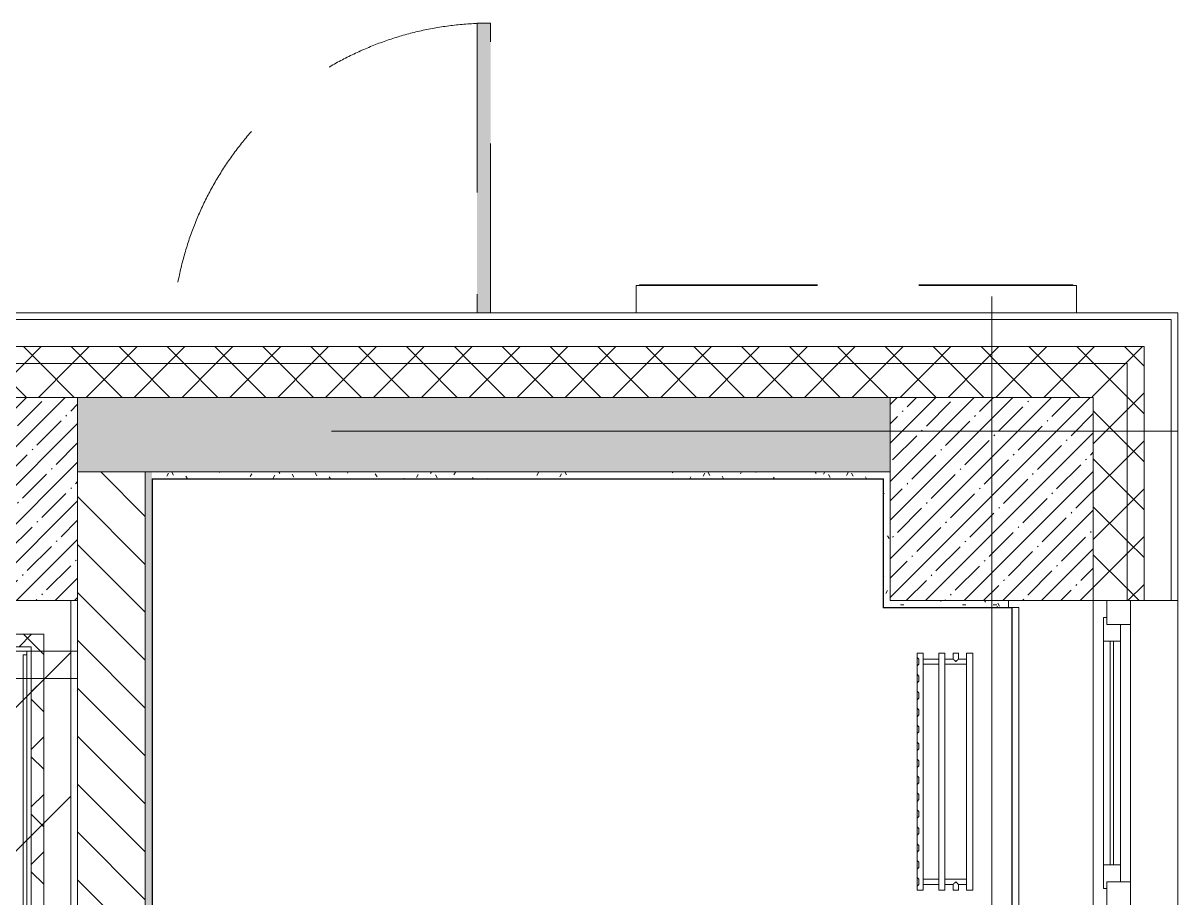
# Model space of a CAD drawing. Header units: millimetres. Extents: x -6228 to 198016, y -8553 to 29000.
# Drawn here: x 166027 to 169438, y 25622 to 28205 of the extents above; entities that cross this region are included whole.
import ezdxf

# ---------------------------------------------------------------- set-up
doc = ezdxf.new("R2010")
doc.units = ezdxf.units.MM
doc.linetypes.add('200_ШТРИХ__ш1_п0_6_', pattern=[800, 500, -300])
doc.linetypes.add('Осевая', pattern=[15875, 3175, -2381.25, 7937.5, -2381.25])
for name, color, linetype, lineweight in [('A-DETL-1', 7, 'Continuous', 9), ('A-DETL-MBND-1', 7, '200_ШТРИХ__ш1_п0_6_', 9), ('A-GLAZ-2', 7, 'Continuous', 9), ('A-WALL-1', 7, 'Continuous', 9), ('A-WALL-4', 7, 'Continuous', 13), ('I-WALL-7', 7, 'Continuous', 9), ('M-EQPM-1', 7, 'Continuous', 9), ('S-COLS-2', 7, 'Continuous', 9), ('Оси', 7, 'Continuous', 9), ('Оси-2', 7, 'Осевая', 9)]:
    doc.layers.add(name, color=color, linetype=linetype, lineweight=lineweight)
for name, color, linetype, lineweight, true_color in [('A-DETL-GENF-7', 7, 'Continuous', 9, 0xc0c0c0), ('I-WALL-11', 7, 'Continuous', 9, 0x3c3c3c), ('I-WALL-9', 9, 'Continuous', 9, 0x808080)]:
    doc.layers.add(name, color=color, linetype=linetype, lineweight=lineweight, true_color=true_color)
pattern_1 = [(45, (135578.19, 0), (-70.71068, 70.71068), []), (135, (135578.19, 0), (-70.71068, -70.71068), [])]
pattern_2 = [(45, (135578.19, 0), (-57.02463, 57.02463), []), (45, (135635.21, 0), (-57.02463, 57.02463), [100.806, -20.161, 3.353, -16.808])]
pattern_3 = [(0, (135578.19, 0), (406.4, 101.6), [33.528, -271.272, 33.528, -271.272, -1625.6]), (0, (135578.19, 0), (406.4, 101.6), [-609.6, 33.528, -576.072, 33.528, -271.272, -711.2]), (0, (135578.19, 0), (406.4, 101.6), [-1524, 33.528, -169.672, 33.528, -474.472]), (120, (135730.59, 50.8), (-291.18818, 301.15272), [33.528, -271.272, 33.528, -271.272, -1625.6]), (120, (135730.59, 50.8), (-291.18818, 301.15272), [-609.6, 33.528, -576.072, 33.528, -271.272, -711.2]), (120, (135730.59, 50.8), (-291.18818, 301.15272), [-1524, 33.528, -169.672, 33.528, -474.472]), (240, (135781.39, 254), (-115.21182, -402.75272), [33.528, -271.272, 33.528, -271.272, -1625.6]), (240, (135781.39, 254), (-115.21182, -402.75272), [-609.6, 33.528, -576.072, 33.528, -271.272, -711.2]), (240, (135781.39, 254), (-115.21182, -402.75272), [-1524, 33.528, -169.672, 33.528, -474.472])]
pattern_4 = [(135, (135578.19, 0), (-84.8528, -84.8528), []), (225, (135578.19, 0), (84.8528, -84.8528), [])]
pattern_5 = [(0, (135578.187, 0), (121.92, 30.48), [10.058, -81.382, 10.058, -81.382, -487.68]), (0, (135578.187, 0), (121.92, 30.48), [-182.88, 10.058, -172.822, 10.058, -81.382, -213.36]), (0, (135578.187, 0), (121.92, 30.48), [-457.2, 10.058, -50.902, 10.058, -142.342]), (120, (135623.907, 15.24), (-87.356454, 90.345817), [10.058, -81.382, 10.058, -81.382, -487.68]), (120, (135623.907, 15.24), (-87.356454, 90.345817), [-182.88, 10.058, -172.822, 10.058, -81.382, -213.36]), (120, (135623.907, 15.24), (-87.356454, 90.345817), [-457.2, 10.058, -50.902, 10.058, -142.342]), (240, (135639.147, 76.2), (-34.563546, -120.825817), [10.058, -81.382, 10.058, -81.382, -487.68]), (240, (135639.147, 76.2), (-34.563546, -120.825817), [-182.88, 10.058, -172.822, 10.058, -81.382, -213.36]), (240, (135639.147, 76.2), (-34.563546, -120.825817), [-457.2, 10.058, -50.902, 10.058, -142.342])]

# ---------------------------------------------------------------- blocks, each defined once
blk = doc.blocks.new('BSC_Колонна _Прямоугольная - 600х600-V195-План зашивки приборов отопления в осях 2 этажа 1-12')
at = {"layer": 'S-COLS-2'}
h = blk.add_hatch(dxfattribs=at)
h.set_pattern_fill('FP_172', color=256, style=0, pattern_type=2)
h.set_pattern_definition([(45, (-30310, -26800), (-57.02463, 57.02463), []), (45, (-30252.975, -26800), (-57.02463, 57.02463), [100.806, -20.161, 3.353, -16.808])])
h.paths.add_polyline_path([(-300, -300), (300, -300), (300, 300), (-300, 300), (-300, 71.7)])
for p, q in [((300, 300), (-300, 300)), ((-300, 300), (-300, -300)), ((300, -300), (300, 300)), ((-300, -300), (280, -300)), ((280, -300), (300, -300))]:
    blk.add_line(p, q, dxfattribs=at)
blk = doc.blocks.new('120_Окно_СКБ_1Ст - 120_Окно_СКБ_1Ст 900х2500_h_-19906774-План зашивки приборов отопления в осях 2 этажа 1-12')
at = {"layer": 'A-GLAZ-2'}
for p, q in [((-450, -75), (-450, -5)), ((-450, -5), (-380, -5)), ((450, -5), (-450, -5)), ((-380, -5), (-380, -75)), ((380, -75), (380, -5)), ((380, -5), (450, -5)), ((450, -5), (450, -75)), ((380, -35), (-380, -35)), ((-380, -35), (-380, -75)), ((-330, -85), (-330, -35)), ((-330, -55), (330, -55)), ((330, -65), (-330, -65)), ((330, -85), (330, -35)), ((380, -75), (380, -35)), ((-380, -75), (-450, -75)), ((-450, -75), (-400, -75)), ((-380, -75), (-400, -75)), ((-400, -75), (-400, -85)), ((-400, -85), (400, -85)), ((400, -85), (-400, -85)), ((450, -75), (380, -75)), ((400, -75), (380, -75)), ((400, -75), (450, -75)), ((400, -85), (400, -75))]:
    blk.add_line(p, q, dxfattribs=at)
blk = doc.blocks.new('110_Дверь_СКБ_1Ст_Наружная - ДН-2д_л__ Дверь из подвала ЛК _900 мм в свету_ 3300 фрамуга метал-22954314-План зашивки приборов отопления в осях 2 этажа 1-12')
at = {"layer": 'A-DETL-MBND-1'}
blk.add_hatch(color=256, dxfattribs=at).paths.add_polyline_path([(489.5, 115), (489.5, 970), (449.5, 970), (449.5, 115)])
for p, q in [((489.5, 970), (449.5, 970)), ((449.5, 970), (449.5, 115)), ((489.5, 115), (489.5, 970))]:
    blk.add_line(p, q, dxfattribs=at)
blk.add_arc((489.5, 30), 940, 90, 174.8042, dxfattribs=at)
blk = doc.blocks.new('Указатель_Домовой_Квартальный_По грани - Указатель одинарный-23221565-План зашивки приборов отопления в осях 2 этажа 1-12')
at = {"layer": 'A-DETL-MBND-1'}
for p, q in [((32260, 27430), (32260, 27350)), ((32260, 27430), (32295, 27430)), ((32270, 27432), (32270, 27430)), ((32273.3, 27432), (32270, 27432)), ((32270, 27432), (32295, 27432)), ((32295, 27432), (33525, 27432)), ((32295, 27430), (33525, 27430)), ((33525, 27432), (33550, 27432)), ((33525, 27430), (33560, 27430)), ((33550, 27432), (33546.7, 27432)), ((33550, 27430), (33550, 27432)), ((33560, 27350), (33560, 27430))]:
    blk.add_line(p, q, dxfattribs=at)
blk = doc.blocks.new('radiator_prado_classic_z_tip_30_po exemplyaru - Classic Z Тип 30-500-30677900-План зашивки приборов отопления в осях 2 этажа 1-12')
at = {"layer": 'M-EQPM-1'}
for p, q in [((0, 228), (0, 210)), ((700, 228), (0, 228)), ((0, 210), (0, 228)), ((0, 228), (12.5, 228)), ((0, 210), (700, 210)), ((17.5, 210), (0, 210)), ((12.5, 228), (37.5, 228)), ((37.5, 228), (12.5, 228)), ((12.5, 228), (37.5, 228)), ((12.5, 228), (17.5, 223)), ((12.5, 228), (17.5, 223)), ((32.5, 223), (17.5, 223)), ((17.5, 223), (32.5, 223)), ((17.5, 210), (17.5, 164)), ((17.5, 210), (17.5, 164)), ((17.8, 210), (17.5, 210)), ((17.5, 210), (32.5, 210)), ((17.8, 210), (17.5, 210)), ((17.5, 210), (26.9, 210)), ((18.5, 210), (17.8, 210)), ((18.5, 210), (17.8, 210)), ((19.7, 210), (18.5, 210)), ((19.7, 210), (18.5, 210)), ((31.5, 210), (18.5, 210)), ((21.2, 210), (19.7, 210)), ((21.2, 210), (19.7, 210)), ((23.1, 210), (21.2, 210)), ((23.1, 210), (21.2, 210)), ((25, 210), (23.1, 210)), ((25, 210), (23.1, 210)), ((26.9, 210), (25, 210)), ((26.9, 210), (25, 210)), ((28.7, 210), (26.9, 210)), ((28.7, 210), (26.9, 210)), ((26.9, 210), (32.5, 210)), ((30.3, 210), (28.7, 210)), ((30.3, 210), (28.7, 210)), ((31.5, 210), (30.3, 210)), ((31.5, 210), (30.3, 210)), ((32.2, 210), (31.5, 210)), ((32.2, 210), (31.5, 210)), ((32.5, 210), (32.2, 210)), ((32.5, 210), (32.2, 210)), ((32.5, 223), (37.5, 228)), ((37.5, 228), (32.5, 223)), ((32.5, 164), (32.5, 210)), ((32.5, 164), (32.5, 210)), ((667.5, 210), (32.5, 210)), ((37.5, 228), (62.5, 228)), ((62.5, 228), (87.5, 228)), ((87.5, 228), (62.5, 228)), ((62.5, 228), (87.5, 228)), ((62.5, 228), (67.5, 223)), ((62.5, 228), (67.5, 223)), ((82.5, 223), (67.5, 223)), ((67.5, 223), (82.5, 223)), ((82.5, 223), (87.5, 228)), ((87.5, 228), (82.5, 223)), ((87.5, 228), (112.5, 228)), ((112.5, 228), (137.5, 228)), ((137.5, 228), (112.5, 228)), ((112.5, 228), (137.5, 228)), ((112.5, 228), (117.5, 223)), ((112.5, 228), (117.5, 223)), ((132.5, 223), (117.5, 223)), ((117.5, 223), (132.5, 223)), ((132.5, 223), (137.5, 228)), ((137.5, 228), (132.5, 223)), ((137.5, 228), (162.5, 228)), ((162.5, 228), (187.5, 228)), ((187.5, 228), (162.5, 228)), ((162.5, 228), (187.5, 228)), ((162.5, 228), (167.5, 223)), ((162.5, 228), (167.5, 223)), ((182.5, 223), (167.5, 223)), ((167.5, 223), (182.5, 223)), ((182.5, 223), (187.5, 228)), ((187.5, 228), (182.5, 223)), ((187.5, 228), (212.5, 228)), ((212.5, 228), (237.5, 228)), ((237.5, 228), (212.5, 228)), ((212.5, 228), (237.5, 228)), ((212.5, 228), (217.5, 223)), ((212.5, 228), (217.5, 223)), ((232.5, 223), (217.5, 223)), ((217.5, 223), (232.5, 223)), ((232.5, 223), (237.5, 228)), ((237.5, 228), (232.5, 223)), ((237.5, 228), (262.5, 228)), ((262.5, 228), (287.5, 228)), ((287.5, 228), (262.5, 228)), ((262.5, 228), (287.5, 228)), ((262.5, 228), (267.5, 223)), ((262.5, 228), (267.5, 223)), ((282.5, 223), (267.5, 223)), ((267.5, 223), (282.5, 223)), ((282.5, 223), (287.5, 228)), ((287.5, 228), (282.5, 223)), ((287.5, 228), (312.5, 228)), ((312.5, 228), (337.5, 228)), ((337.5, 228), (312.5, 228)), ((312.5, 228), (337.5, 228)), ((312.5, 228), (317.5, 223)), ((312.5, 228), (317.5, 223)), ((332.5, 223), (317.5, 223)), ((317.5, 223), (332.5, 223)), ((332.5, 223), (337.5, 228)), ((337.5, 228), (332.5, 223)), ((337.5, 228), (362.5, 228)), ((362.5, 228), (387.5, 228)), ((387.5, 228), (362.5, 228)), ((362.5, 228), (387.5, 228)), ((362.5, 228), (367.5, 223)), ((362.5, 228), (367.5, 223)), ((382.5, 223), (367.5, 223)), ((367.5, 223), (382.5, 223)), ((382.5, 223), (387.5, 228)), ((387.5, 228), (382.5, 223)), ((387.5, 228), (412.5, 228)), ((412.5, 228), (437.5, 228)), ((437.5, 228), (412.5, 228)), ((412.5, 228), (437.5, 228)), ((412.5, 228), (417.5, 223)), ((412.5, 228), (417.5, 223)), ((432.5, 223), (417.5, 223)), ((417.5, 223), (432.5, 223)), ((432.5, 223), (437.5, 228)), ((437.5, 228), (432.5, 223)), ((437.5, 228), (462.5, 228)), ((462.5, 228), (487.5, 228)), ((487.5, 228), (462.5, 228)), ((462.5, 228), (487.5, 228)), ((462.5, 228), (467.5, 223)), ((462.5, 228), (467.5, 223)), ((482.5, 223), (467.5, 223)), ((467.5, 223), (482.5, 223)), ((482.5, 223), (487.5, 228)), ((487.5, 228), (482.5, 223)), ((487.5, 228), (512.5, 228)), ((512.5, 228), (537.5, 228)), ((537.5, 228), (512.5, 228)), ((512.5, 228), (537.5, 228)), ((512.5, 228), (517.5, 223)), ((512.5, 228), (517.5, 223)), ((532.5, 223), (517.5, 223)), ((517.5, 223), (532.5, 223)), ((532.5, 223), (537.5, 228)), ((537.5, 228), (532.5, 223)), ((537.5, 228), (562.5, 228)), ((562.5, 228), (587.5, 228)), ((587.5, 228), (562.5, 228)), ((562.5, 228), (587.5, 228)), ((562.5, 228), (567.5, 223)), ((562.5, 228), (567.5, 223)), ((582.5, 223), (567.5, 223)), ((567.5, 223), (582.5, 223)), ((582.5, 223), (587.5, 228)), ((587.5, 228), (582.5, 223)), ((587.5, 228), (612.5, 228)), ((612.5, 228), (637.5, 228)), ((637.5, 228), (612.5, 228)), ((612.5, 228), (637.5, 228)), ((612.5, 228), (617.5, 223)), ((617.5, 223), (612.5, 228)), ((632.5, 223), (617.5, 223)), ((617.5, 223), (632.5, 223)), ((632.5, 223), (637.5, 228)), ((637.5, 228), (632.5, 223)), ((637.5, 228), (662.5, 228)), ((662.5, 228), (687.5, 228)), ((687.5, 228), (662.5, 228)), ((662.5, 228), (687.5, 228)), ((662.5, 228), (667.5, 223)), ((662.5, 228), (667.5, 223)), ((682.5, 223), (667.5, 223)), ((667.5, 223), (682.5, 223)), ((667.5, 210), (667.5, 164)), ((667.5, 210), (667.5, 164)), ((669.7, 210), (667.5, 210)), ((667.5, 210), (682.5, 210)), ((675, 210), (667.5, 210)), ((667.5, 210), (682.5, 210)), ((681.5, 210), (668.5, 210)), ((682.5, 210), (669.7, 210)), ((676.9, 210), (675, 210)), ((678.7, 210), (676.9, 210)), ((680.3, 210), (678.7, 210)), ((681.5, 210), (680.3, 210)), ((682.5, 210), (681.5, 210)), ((682.5, 223), (687.5, 228)), ((687.5, 228), (682.5, 223)), ((682.5, 164), (682.5, 210)), ((682.5, 164), (682.5, 210)), ((700, 210), (682.5, 210)), ((687.5, 228), (700, 228)), ((700, 210), (700, 228)), ((700, 228), (700, 210)), ((700, 164), (0, 164)), ((0, 164), (0, 146)), ((0, 146), (0, 164)), ((0, 164), (17.5, 164)), ((0, 146), (700, 146)), ((17.5, 146), (0, 146)), ((21.2, 164), (17.5, 164)), ((17.5, 164), (26.9, 164)), ((28.7, 164), (17.5, 164)), ((17.5, 164), (32.5, 164)), ((17.5, 146), (17.5, 121.5)), ((17.5, 146), (17.5, 121.5)), ((17.5, 146), (32.2, 146)), ((32.5, 146), (17.5, 146)), ((17.5, 146), (21.2, 146)), ((18.5, 146), (17.5, 146)), ((18.5, 164), (31.5, 164)), ((28.7, 146), (18.5, 146)), ((31.5, 146), (18.5, 146)), ((23.1, 164), (21.2, 164)), ((21.2, 146), (23.1, 146)), ((25, 164), (23.1, 164)), ((23.1, 146), (25, 146)), ((31.5, 164), (25, 164)), ((25, 146), (26.9, 146)), ((26.9, 164), (32.5, 164)), ((26.9, 146), (28.7, 146)), ((31.5, 164), (28.7, 164)), ((28.7, 146), (32.2, 146)), ((32.5, 146), (28.7, 146)), ((32.2, 164), (31.5, 164)), ((32.2, 164), (31.5, 164)), ((32.5, 164), (32.2, 164)), ((32.5, 164), (32.2, 164)), ((32.2, 146), (32.5, 146)), ((32.2, 146), (32.5, 146)), ((32.5, 164), (667.5, 164)), ((32.5, 82), (32.5, 146)), ((32.5, 82), (32.5, 146)), ((667.5, 146), (32.5, 146)), ((681.5, 164), (667.5, 164)), ((667.5, 164), (682.5, 164)), ((673.1, 164), (667.5, 164)), ((667.5, 164), (676.9, 164)), ((667.5, 146), (667.5, 82)), ((667.5, 146), (667.5, 82)), ((667.5, 146), (682.5, 146)), ((682.5, 146), (667.5, 146)), ((667.5, 146), (682.5, 146)), ((682.5, 146), (667.5, 146)), ((668.5, 164), (681.5, 164)), ((681.5, 146), (668.5, 146)), ((676.9, 164), (673.1, 164)), ((678.7, 164), (676.9, 164)), ((676.9, 164), (682.5, 164)), ((682.5, 164), (678.7, 164)), ((682.5, 164), (681.5, 164)), ((682.5, 164), (700, 164)), ((682.5, 121.5), (682.5, 146)), ((682.5, 121.5), (682.5, 146)), ((700, 146), (682.5, 146)), ((700, 146), (700, 164)), ((700, 164), (700, 146)), ((17.5, 121.5), (0, 121.5)), ((17.5, 121.5), (0, 121.5)), ((0, 121.5), (0, 121.2)), ((0, 106.5), (0, 121.5)), ((0, 121.2), (0, 114)), ((0, 121.2), (0, 120.5)), ((0, 120.5), (0, 121.2)), ((0, 121.2), (0, 121.2)), ((0, 120.5), (0, 119.3)), ((0, 119.3), (0, 120.5)), ((0, 119.3), (0, 117.8)), ((0, 117.8), (0, 119.3)), ((0, 117.8), (0, 115.9)), ((0, 115.9), (0, 117.8)), ((0, 115.9), (0, 114)), ((0, 114), (0, 115.9)), ((0, 114), (0, 106.8)), ((0, 114), (0, 112.1)), ((0, 112.1), (0, 114)), ((0, 112.1), (0, 110.2)), ((0, 110.2), (0, 112.1)), ((0, 110.2), (0, 108.7)), ((0, 108.7), (0, 110.2)), ((0, 108.7), (0, 106.8)), ((0, 106.8), (0, 108.7)), ((0, 106.8), (0, 106.5)), ((0, 106.8), (0, 106.8)), ((0, 106.5), (17.5, 106.5)), ((0, 106.5), (17.5, 106.5)), ((17.5, 106.5), (17.5, 82)), ((17.5, 106.5), (17.5, 82)), ((700, 121.5), (682.5, 121.5)), ((700, 121.5), (682.5, 121.5)), ((682.5, 82), (682.5, 106.5)), ((682.5, 106.5), (700, 106.5)), ((682.5, 82), (682.5, 106.5)), ((682.5, 106.5), (700, 106.5)), ((700, 121.5), (700, 106.5)), ((700, 121.2), (700, 121.5)), ((700, 121.5), (700, 121.2)), ((700, 121.2), (700, 121.5)), ((700, 106.8), (700, 121.2)), ((700, 121.2), (700, 106.8)), ((700, 117.8), (700, 121.2)), ((700, 108.7), (700, 117.8)), ((700, 106.8), (700, 108.7)), ((700, 106.5), (700, 106.8)), ((700, 106.8), (700, 106.5)), ((700, 106.5), (700, 106.8)), ((700, 82), (0, 82)), ((0, 82), (0, 64)), ((0, 64), (0, 82)), ((0, 82), (17.5, 82)), ((30.3, 82), (17.5, 82)), ((17.5, 82), (32.5, 82)), ((32.5, 82), (17.5, 82)), ((17.5, 82), (30.3, 82)), ((18.5, 82), (31.5, 82)), ((32.5, 82), (30.3, 82)), ((30.3, 82), (32.5, 82)), ((32.5, 82), (667.5, 82)), ((682.5, 82), (667.5, 82)), ((667.5, 82), (667.8, 82)), ((682.5, 82), (667.5, 82)), ((667.5, 82), (682.5, 82)), ((667.8, 82), (669.7, 82)), ((668.5, 82), (681.5, 82)), ((669.7, 82), (680.3, 82)), ((680.3, 82), (682.5, 82)), ((682.5, 82), (700, 82)), ((700, 64), (700, 82)), ((700, 82), (700, 64)), ((700, 64), (0, 64)), ((0, 64), (700, 64))]:
    blk.add_line(p, q, dxfattribs=at)
for points, knots in [([(17.8, 121.2), (17.7, 121.3), (17.7, 121.3), (17.5, 121.5), (17.5, 121.5), (17.5, 121.5)], [0.8571429, 0.8571429, 0.8571429, 0.8571429, 0.8928571, 0.9285714, 1, 1, 1, 1]), ([(17.5, 121.5), (17.5, 121.5), (17.5, 121.5), (17.7, 121.3), (17.7, 121.3), (17.8, 121.2)], [0, 0, 0, 0, 0.0714286, 0.1071429, 0.1428571, 0.1428571, 0.1428571, 0.1428571]), ([(17.5, 121.5), (17.5, 121.5), (17.5, 121.5), (17.7, 121.3), (17.7, 121.3), (17.8, 121.2)], [0, 0, 0, 0, 0.0714286, 0.1071429, 0.1428571, 0.1428571, 0.1428571, 0.1428571]), ([(25, 114), (24.5, 114.5), (23.6, 115.4), (22.4, 116.6), (21.6, 117.4), (21.1, 117.9), (20.8, 118.2), (20.5, 118.5), (20.2, 118.8), (19.8, 119.1), (19.6, 119.4), (19.3, 119.7), (19, 120), (18.7, 120.3), (18.5, 120.5), (18.3, 120.7), (18.1, 120.9), (17.9, 121.1), (17.8, 121.2), (17.7, 121.3), (17.5, 121.5), (17.5, 121.5), (17.5, 121.5)], [0, 0, 0, 0, 0.142857, 0.285714, 0.357143, 0.392857, 0.428571, 0.464286, 0.5, 0.535714, 0.571429, 0.607143, 0.642857, 0.678571, 0.714286, 0.75, 0.785714, 0.821429, 0.857143, 0.892857, 0.928571, 1, 1, 1, 1]), ([(17.5, 106.5), (17.5, 106.5), (17.5, 106.5), (17.7, 106.7), (17.8, 106.8), (17.9, 106.9), (18.1, 107.1), (18.3, 107.3), (18.5, 107.5), (18.7, 107.7), (19, 108), (19.3, 108.3), (19.6, 108.6), (19.8, 108.9), (20.3, 109.3), (20.7, 109.7), (21.1, 110.1), (21.6, 110.6), (22.4, 111.4), (23.6, 112.6), (24.5, 113.5), (25, 114)], [0, 0, 0, 0, 0.071429, 0.107143, 0.142857, 0.178571, 0.214286, 0.25, 0.285714, 0.321429, 0.357143, 0.392857, 0.428571, 0.464286, 0.5, 0.571429, 0.607143, 0.642857, 0.714286, 0.857143, 1, 1, 1, 1]), ([(17.5, 106.5), (17.5, 106.5), (17.5, 106.5), (17.7, 106.7), (17.7, 106.7), (17.8, 106.8)], [0, 0, 0, 0, 0.0714286, 0.1071429, 0.1428571, 0.1428571, 0.1428571, 0.1428571]), ([(17.8, 106.8), (17.7, 106.7), (17.7, 106.7), (17.5, 106.5), (17.5, 106.5), (17.5, 106.5)], [0.8571429, 0.8571429, 0.8571429, 0.8571429, 0.8928571, 0.9285714, 1, 1, 1, 1]), ([(17.8, 106.8), (17.7, 106.7), (17.7, 106.7), (17.5, 106.5), (17.5, 106.5), (17.5, 106.5)], [0.8571429, 0.8571429, 0.8571429, 0.8571429, 0.8928571, 0.9285714, 1, 1, 1, 1]), ([(17.8, 106.8), (17.8, 106.8), (17.9, 106.9), (18.1, 107.1), (18.3, 107.3), (18.5, 107.5), (18.7, 107.7), (19, 108), (19.3, 108.3), (19.6, 108.6), (19.9, 108.8), (20.3, 109.3), (20.6, 109.6), (20.8, 109.8)], [0.1428571, 0.1428571, 0.1428571, 0.1428571, 0.1785714, 0.2142857, 0.25, 0.2857143, 0.3214286, 0.3571429, 0.3928571, 0.4285714, 0.4642857, 0.5, 0.5714286, 0.5714286, 0.5714286, 0.5714286]), ([(19.6, 119.4), (19.7, 119.3), (19.9, 119.2), (20.3, 118.7), (20.6, 118.4), (20.8, 118.2)], [0.4285714, 0.4285714, 0.4285714, 0.4285714, 0.4642857, 0.5, 0.5714286, 0.5714286, 0.5714286, 0.5714286]), ([(19.6, 119.4), (19.7, 119.3), (19.8, 119.1), (20.3, 118.7), (20.6, 118.4), (20.8, 118.2)], [0.4285714, 0.4285714, 0.4285714, 0.4285714, 0.4642857, 0.5, 0.5714286, 0.5714286, 0.5714286, 0.5714286]), ([(22.1, 116.9), (21.9, 117.1), (21.6, 117.4), (21.1, 117.9), (20.9, 118.1), (20.8, 118.2)], [0.2857143, 0.2857143, 0.2857143, 0.2857143, 0.3571429, 0.3928571, 0.4285714, 0.4285714, 0.4285714, 0.4285714]), ([(20.8, 118.2), (20.9, 118.1), (21.1, 117.9), (21.6, 117.4), (21.9, 117.1), (22.1, 116.9)], [0.5714286, 0.5714286, 0.5714286, 0.5714286, 0.6071429, 0.6428571, 0.7142857, 0.7142857, 0.7142857, 0.7142857]), ([(20.8, 118.2), (20.9, 118.1), (21.1, 117.9), (21.6, 117.4), (21.9, 117.1), (22.1, 116.9)], [0.5714286, 0.5714286, 0.5714286, 0.5714286, 0.6071429, 0.6428571, 0.7142857, 0.7142857, 0.7142857, 0.7142857]), ([(20.8, 109.8), (20.9, 109.9), (21.1, 110.1), (21.6, 110.6), (21.9, 110.9), (22.1, 111.1)], [0.5714286, 0.5714286, 0.5714286, 0.5714286, 0.6071429, 0.6428571, 0.7142857, 0.7142857, 0.7142857, 0.7142857]), ([(22.1, 111.1), (21.9, 110.9), (21.6, 110.6), (21.1, 110.1), (20.9, 109.9), (20.8, 109.8)], [0.2857143, 0.2857143, 0.2857143, 0.2857143, 0.3571429, 0.3928571, 0.4285714, 0.4285714, 0.4285714, 0.4285714]), ([(22.1, 111.1), (21.9, 110.9), (21.6, 110.6), (21.1, 110.1), (20.9, 109.9), (20.8, 109.8)], [0.2857143, 0.2857143, 0.2857143, 0.2857143, 0.3571429, 0.3928571, 0.4285714, 0.4285714, 0.4285714, 0.4285714]), ([(675, 114), (675.5, 114.5), (676.4, 115.4), (677.6, 116.6), (678.4, 117.4), (678.9, 117.9), (679.2, 118.2), (679.5, 118.5), (679.8, 118.8), (680.1, 119.2), (680.4, 119.4), (680.7, 119.7), (681, 120), (681.3, 120.3), (681.5, 120.5), (681.7, 120.7), (681.9, 120.9), (682.1, 121.1), (682.2, 121.2), (682.3, 121.3), (682.5, 121.5), (682.5, 121.5), (682.5, 121.5)], [0, 0, 0, 0, 0.142857, 0.285714, 0.357143, 0.392857, 0.428571, 0.464286, 0.5, 0.535714, 0.571429, 0.607143, 0.642857, 0.678571, 0.714286, 0.75, 0.785714, 0.821429, 0.857143, 0.892857, 0.928571, 1, 1, 1, 1]), ([(682.5, 106.5), (682.5, 106.5), (682.5, 106.5), (682.3, 106.7), (682.2, 106.8), (682.1, 106.9), (681.9, 107.1), (681.7, 107.3), (681.5, 107.5), (681.3, 107.7), (681, 108), (680.7, 108.3), (680.4, 108.6), (680.1, 108.8), (679.7, 109.3), (679.3, 109.7), (678.9, 110.1), (678.4, 110.6), (677.6, 111.4), (676.4, 112.6), (675.5, 113.5), (675, 114)], [0, 0, 0, 0, 0.071429, 0.107143, 0.142857, 0.178571, 0.214286, 0.25, 0.285714, 0.321429, 0.357143, 0.392857, 0.428571, 0.464286, 0.5, 0.571429, 0.607143, 0.642857, 0.714286, 0.857143, 1, 1, 1, 1]), ([(682.2, 121.2), (682.2, 121.2), (682.1, 121.1), (681.9, 120.9), (681.7, 120.7), (681.5, 120.5), (681.3, 120.3), (681, 120), (680.7, 119.7), (680.4, 119.4), (680.1, 119.2), (679.7, 118.7), (679.3, 118.3), (678.9, 117.9), (678.4, 117.4), (677.6, 116.6), (676.9, 115.9), (676.4, 115.4)], [0.1428571, 0.1428571, 0.1428571, 0.1428571, 0.1785714, 0.2142857, 0.25, 0.2857143, 0.3214286, 0.3571429, 0.3928571, 0.4285714, 0.4642857, 0.5, 0.5714286, 0.6071429, 0.6428571, 0.7142857, 0.8571429, 0.8571429, 0.8571429, 0.8571429]), ([(676.4, 115.4), (676.9, 115.9), (677.6, 116.6), (678.4, 117.4), (678.9, 117.9), (679.2, 118.2), (679.5, 118.5), (679.8, 118.8), (680.1, 119.2), (680.4, 119.4), (680.7, 119.7), (681, 120), (681.3, 120.3), (681.5, 120.5), (681.7, 120.7), (681.9, 120.9), (682.1, 121.1), (682.2, 121.2), (682.2, 121.2)], [0.1428571, 0.1428571, 0.1428571, 0.1428571, 0.2857143, 0.3571429, 0.3928571, 0.4285714, 0.4642857, 0.5, 0.5357143, 0.5714286, 0.6071429, 0.6428571, 0.6785714, 0.7142857, 0.75, 0.7857143, 0.8214286, 0.8571429, 0.8571429, 0.8571429, 0.8571429]), ([(681.5, 120.5), (681.4, 120.4), (681.3, 120.3), (681, 120), (680.7, 119.7), (680.4, 119.4), (680.1, 119.2), (679.7, 118.7), (679.3, 118.3), (678.9, 117.9), (678.4, 117.4), (677.6, 116.6), (676.9, 115.9), (676.4, 115.4)], [0.2857143, 0.2857143, 0.2857143, 0.2857143, 0.3214286, 0.3571429, 0.3928571, 0.4285714, 0.4642857, 0.5, 0.5714286, 0.6071429, 0.6428571, 0.7142857, 0.8571429, 0.8571429, 0.8571429, 0.8571429]), ([(677.9, 111.1), (678.1, 110.9), (678.4, 110.6), (678.9, 110.1), (679.2, 109.8), (679.5, 109.5), (679.8, 109.2), (680.1, 108.8), (680.4, 108.6), (680.7, 108.3), (681, 108), (681.3, 107.7), (681.5, 107.5), (681.7, 107.3), (681.9, 107.1), (682.1, 106.9), (682.2, 106.8), (682.2, 106.8)], [0.2857143, 0.2857143, 0.2857143, 0.2857143, 0.3571429, 0.3928571, 0.4285714, 0.4642857, 0.5, 0.5357143, 0.5714286, 0.6071429, 0.6428571, 0.6785714, 0.7142857, 0.75, 0.7857143, 0.8214286, 0.8571429, 0.8571429, 0.8571429, 0.8571429]), ([(677.9, 111.1), (678.1, 110.9), (678.4, 110.6), (678.9, 110.1), (679.2, 109.8), (679.5, 109.5), (679.8, 109.2), (680.1, 108.8), (680.4, 108.6), (680.7, 108.3), (681, 108), (681.3, 107.7), (681.5, 107.5), (681.7, 107.3), (681.9, 107.1), (682.1, 106.9), (682.2, 106.8), (682.2, 106.8)], [0.2857143, 0.2857143, 0.2857143, 0.2857143, 0.3571429, 0.3928571, 0.4285714, 0.4642857, 0.5, 0.5357143, 0.5714286, 0.6071429, 0.6428571, 0.6785714, 0.7142857, 0.75, 0.7857143, 0.8214286, 0.8571429, 0.8571429, 0.8571429, 0.8571429]), ([(682.2, 106.8), (682.2, 106.8), (682.1, 106.9), (681.9, 107.1), (681.7, 107.3), (681.5, 107.5), (681.3, 107.7), (681, 108), (680.7, 108.3), (680.4, 108.6), (680.1, 108.8), (679.7, 109.3), (679.3, 109.7), (678.9, 110.1), (678.4, 110.6), (678.1, 110.9), (677.9, 111.1)], [0.1428571, 0.1428571, 0.1428571, 0.1428571, 0.1785714, 0.2142857, 0.25, 0.2857143, 0.3214286, 0.3571429, 0.3928571, 0.4285714, 0.4642857, 0.5, 0.5714286, 0.6071429, 0.6428571, 0.7142857, 0.7142857, 0.7142857, 0.7142857]), ([(682.5, 121.5), (682.5, 121.5), (682.5, 121.5), (682.3, 121.3), (682.3, 121.3), (682.2, 121.2)], [0, 0, 0, 0, 0.0714286, 0.1071429, 0.1428571, 0.1428571, 0.1428571, 0.1428571]), ([(682.5, 121.5), (682.5, 121.5), (682.5, 121.5), (682.3, 121.3), (682.3, 121.3), (682.2, 121.2)], [0, 0, 0, 0, 0.0714286, 0.1071429, 0.1428571, 0.1428571, 0.1428571, 0.1428571]), ([(682.2, 121.2), (682.3, 121.3), (682.3, 121.3), (682.5, 121.5), (682.5, 121.5), (682.5, 121.5)], [0.8571429, 0.8571429, 0.8571429, 0.8571429, 0.8928571, 0.9285714, 1, 1, 1, 1]), ([(682.2, 106.8), (682.3, 106.7), (682.3, 106.7), (682.5, 106.5), (682.5, 106.5), (682.5, 106.5)], [0.8571429, 0.8571429, 0.8571429, 0.8571429, 0.8928571, 0.9285714, 1, 1, 1, 1]), ([(682.2, 106.8), (682.3, 106.7), (682.3, 106.7), (682.5, 106.5), (682.5, 106.5), (682.5, 106.5)], [0.8571429, 0.8571429, 0.8571429, 0.8571429, 0.8928571, 0.9285714, 1, 1, 1, 1]), ([(682.5, 106.5), (682.5, 106.5), (682.5, 106.5), (682.3, 106.7), (682.3, 106.7), (682.2, 106.8)], [0, 0, 0, 0, 0.0714286, 0.1071429, 0.1428571, 0.1428571, 0.1428571, 0.1428571])]:
    blk.add_open_spline(points, degree=3, knots=knots, dxfattribs=at)
for points in [[(20.8, 118.2), (20.7, 118.3), (20.5, 118.5), (20.2, 118.8), (19.9, 119.2), (19.6, 119.4), (19.3, 119.7), (19, 120), (18.7, 120.3), (18.5, 120.5), (18.3, 120.7), (18.1, 120.9), (17.9, 121.1), (17.8, 121.2), (17.8, 121.2)], [(17.8, 121.2), (17.8, 121.2), (17.9, 121.1), (18.1, 120.9), (18.3, 120.7), (18.5, 120.5), (18.7, 120.3), (19, 120), (19.3, 119.7), (19.5, 119.5), (19.6, 119.4)], [(17.8, 121.2), (17.8, 121.2), (17.9, 121.1), (18.1, 120.9), (18.3, 120.7), (18.4, 120.6), (18.5, 120.5)], [(20.8, 109.8), (20.7, 109.7), (20.5, 109.5), (20.2, 109.2), (19.9, 108.8), (19.6, 108.6), (19.3, 108.3), (19, 108), (18.7, 107.7), (18.5, 107.5), (18.3, 107.3), (18.1, 107.1), (17.9, 106.9), (17.8, 106.8), (17.8, 106.8)], [(18.5, 107.5), (18.4, 107.4), (18.3, 107.3), (18.1, 107.1), (17.9, 106.9), (17.8, 106.8), (17.8, 106.8)], [(18.5, 120.5), (18.6, 120.4), (18.7, 120.3), (19, 120), (19.3, 119.7), (19.5, 119.5), (19.6, 119.4)], [(19.6, 108.6), (19.5, 108.5), (19.3, 108.3), (19, 108), (18.7, 107.7), (18.6, 107.6), (18.5, 107.5)], [(20.8, 109.8), (20.7, 109.7), (20.5, 109.5), (20.2, 109.2), (19.8, 108.9), (19.7, 108.7), (19.6, 108.6)], [(23.6, 115.4), (23.1, 115.9), (22.6, 116.4), (22.1, 116.9)], [(22.1, 116.9), (22.6, 116.4), (23.1, 115.9), (23.6, 115.4)], [(22.1, 116.9), (22.6, 116.4), (23.1, 115.9), (23.6, 115.4)], [(25, 114), (24.5, 113.5), (23.6, 112.6), (22.6, 111.6), (22.1, 111.1)], [(22.1, 111.1), (22.6, 111.6), (23.1, 112.1), (23.6, 112.6)], [(23.6, 112.6), (23.1, 112.1), (22.6, 111.6), (22.1, 111.1)], [(25, 114), (24.5, 114.5), (24, 115), (23.6, 115.4)], [(23.6, 115.4), (24, 115), (24.5, 114.5), (25, 114)], [(23.6, 115.4), (24, 115), (24.5, 114.5), (25, 114)], [(23.6, 112.6), (24, 113), (24.5, 113.5), (25, 114)], [(25, 114), (24.5, 113.5), (24, 113), (23.6, 112.6)], [(676.4, 115.4), (676, 115), (675.5, 114.5), (675, 114)], [(676.4, 115.4), (676, 115), (675.5, 114.5), (675, 114)], [(675, 114), (675.5, 114.5), (676, 115), (676.4, 115.4)], [(675, 114), (675.5, 113.5), (676.4, 112.6), (677.4, 111.6), (677.9, 111.1)], [(675, 114), (675.5, 113.5), (676.4, 112.6), (677.4, 111.6), (677.9, 111.1)], [(676.4, 112.6), (676, 113), (675.5, 113.5), (675, 114)], [(677.9, 111.1), (677.4, 111.6), (676.9, 112.1), (676.4, 112.6)], [(682.2, 121.2), (682.2, 121.2), (682.1, 121.1), (681.9, 120.9), (681.7, 120.7), (681.6, 120.6), (681.5, 120.5)]]:
    blk.add_open_spline(points, degree=3, dxfattribs=at)
blk = doc.blocks.new('Стены наклон_ амфитеатр1 - Стены наклон_ амфитеатр-33007412-План зашивки приборов отопления в осях 2 этажа 1-12')
at = {"layer": 'A-WALL-1'}
for p, q in [((30590, 26351.1), (21879, 26351.1)), ((30610, 26351.1), (30590, 26351.1)), ((30610, 26270.4), (30610, 26351.1)), ((21879, 26270.4), (30590, 26270.4)), ((30590, 26270.4), (30610, 26270.4))]:
    blk.add_line(p, q, dxfattribs=at)

msp = doc.modelspace()

# ---------------------------------------------------------------- hatches: boundary and pattern name
at = {"layer": 'A-DETL-GENF-7'}
h = msp.add_hatch(dxfattribs=at)
h.set_pattern_fill('FP_235', color=256, style=0, pattern_type=2)
h.set_pattern_definition([(45, (135578.2, 0), (-212.132, 212.132), [])])
h.paths.add_polyline_path([(166168.2, 15231), (166168.2, 26500), (157488.2, 26500), (157488.2, 26900), (150338.2, 26900), (150338.2, 24680), (149888.4, 24680), (149888.4, 15231), (163568.5, 15231)])
at = {"layer": 'A-WALL-1'}
h = msp.add_hatch(dxfattribs=at)
h.set_pattern_fill('FP_152', color=256, style=0, pattern_type=2)
h.set_pattern_definition(pattern_1)
h.paths.add_polyline_path([(169288.2, 27200), (169288.2, 27250), (155188.4, 27250), (155188.4, 27200), (169205.9, 27200)])
h.paths.add_polyline_path([(154288.4, 27200), (154288.4, 27250), (153388.4, 27250), (153388.4, 27200), (154283.5, 27200)])
h.paths.add_polyline_path([(152488.4, 27200), (152488.4, 27250), (151588.4, 27250), (151588.4, 27200), (152293.9, 27200)])
h.paths.add_polyline_path([(150688.4, 27200), (150688.4, 27250), (149267.2, 27250), (149267.2, 27200), (150635.8, 27200)])
h = msp.add_hatch(dxfattribs=at)
h.set_pattern_fill('FP_152', color=256, style=0, pattern_type=2)
h.set_pattern_definition(pattern_1)
h.paths.add_polyline_path([(169338.2, 23620), (169338.2, 25600), (169288.2, 25600), (169288.2, 23620)])
h.paths.add_polyline_path([(169288.2, 26500), (169338.2, 26500), (169338.2, 27250), (169288.2, 27250), (169288.2, 26871.7)])
h = msp.add_hatch(dxfattribs=at)
h.set_pattern_fill('FP_152', color=256, style=0, pattern_type=2)
h.set_pattern_definition(pattern_1)
h.paths.add_polyline_path([(168874.3, 27100), (169188.2, 27100), (169188.2, 27200), (155188.4, 27200), (155188.4, 27100), (168211, 27100)])
h.paths.add_polyline_path([(154288.4, 27100), (154288.4, 27200), (153388.4, 27200), (153388.4, 27100), (154283.5, 27100)])
h.paths.add_polyline_path([(151588.4, 27100), (152488.4, 27100), (152488.4, 27200), (151588.4, 27200), (151588.4, 27133.3)])
h.paths.add_polyline_path([(150635.8, 27100), (150688.4, 27100), (150688.4, 27200), (149267.2, 27200), (149267.2, 27100), (150304.2, 27100)])
h = msp.add_hatch(dxfattribs=at)
h.set_pattern_fill('FP_152', color=256, style=0, pattern_type=2)
h.set_pattern_definition(pattern_1)
h.paths.add_polyline_path([(169288.2, 23620), (169288.2, 25600), (169188.2, 25600), (169188.2, 23620), (169205.9, 23620)])
h.paths.add_polyline_path([(169188.2, 26500), (169288.2, 26500), (169288.2, 27200), (169188.2, 27200), (169188.2, 26871.7)])
at = {"layer": 'I-WALL-11'}
h = msp.add_hatch(dxfattribs=at)
h.set_pattern_fill('FP_221', color=256, style=0, pattern_type=2)
h.set_pattern_definition(pattern_3)
h.paths.add_polyline_path([(166038.2, 26351), (166038.2, 26364), (157638.2, 26364), (157638.2, 26351), (165558.2, 26351)])
h = msp.add_hatch(dxfattribs=at)
h.set_pattern_fill('FP_221', color=256, style=0, pattern_type=2)
h.set_pattern_definition(pattern_3)
h.paths.add_polyline_path([(166051.2, 20453), (166051.2, 21400), (166038.2, 21400), (166038.2, 20453)])
h.paths.add_polyline_path([(166051.2, 23500), (166051.2, 26364), (166038.2, 26364), (166038.2, 23500)])
at = {"layer": 'I-WALL-7'}
h = msp.add_hatch(dxfattribs=at)
h.set_pattern_fill('FP_153', color=256, style=0, pattern_type=2)
h.set_pattern_definition(pattern_2)
h.paths.add_polyline_path([(168588.2, 26880), (168588.2, 27100), (166188.2, 27100), (166188.2, 26880), (168211, 26880)])
h.paths.add_polyline_path([(165558.2, 26880), (165588.2, 26880), (165588.2, 27100), (161988.2, 27100), (161988.2, 26880), (164895, 26880)])
h.paths.add_polyline_path([(161388.2, 26880), (161388.2, 27100), (158088.2, 27100), (158088.2, 26880), (158262.8, 26880)])
h = msp.add_hatch(dxfattribs=at)
h.set_pattern_fill('FP_151', color=256, style=0, pattern_type=2)
h.set_pattern_definition([(135, (135578.19, 0), (-70.71068, -70.71068), [])])
h.paths.add_polyline_path([(166388.2, 20790), (166388.2, 21400), (166188.2, 21400), (166188.2, 20790), (166221.4, 20790)])
h.paths.add_polyline_path([(166188.2, 23500), (166388.2, 23500), (166388.2, 26880), (166188.2, 26880), (166188.2, 25301.9)])
h = msp.add_hatch(dxfattribs=at)
h.set_pattern_fill('FP_222', color=256, style=0, pattern_type=2)
h.set_pattern_definition(pattern_4)
h.paths.add_polyline_path([(166038.2, 26364), (166051.2, 26364), (166051.2, 26401), (157638.2, 26401), (157638.2, 26364), (165558.2, 26364)])
h = msp.add_hatch(dxfattribs=at)
h.set_pattern_fill('FP_222', color=256, style=0, pattern_type=2)
h.set_pattern_definition(pattern_4)
h.paths.add_polyline_path([(166051.2, 20490), (166088.2, 20490), (166088.2, 21400), (166051.2, 21400), (166051.2, 20590)])
h.paths.add_polyline_path([(166088.2, 23500), (166088.2, 26401), (166051.2, 26401), (166051.2, 23500)])
at = {"layer": 'I-WALL-9'}
h = msp.add_hatch(dxfattribs=at)
h.set_pattern_fill('FP_219', color=256, style=0, pattern_type=2)
h.set_pattern_definition(pattern_5)
h.paths.add_polyline_path([(166408.2, 20810), (166408.2, 26880), (166388.2, 26880), (166388.2, 20810)])
h = msp.add_hatch(dxfattribs=at)
h.set_pattern_fill('FP_219', color=256, style=0, pattern_type=2)
h.set_pattern_definition(pattern_5)
h.paths.add_polyline_path([(168568.2, 26860), (168588.2, 26860), (168588.2, 26880), (166408.2, 26880), (166409.2, 26860), (168211, 26860)])
h = msp.add_hatch(dxfattribs=at)
h.set_pattern_fill('FP_219', color=256, style=0, pattern_type=2)
h.set_pattern_definition(pattern_5)
h.paths.add_polyline_path([(168568.2, 26480), (168588.2, 26480), (168588.2, 26860), (168568.2, 26859)])
h = msp.add_hatch(dxfattribs=at)
h.set_pattern_fill('FP_219', color=256, style=0, pattern_type=2)
h.set_pattern_definition(pattern_5)
h.paths.add_polyline_path([(168588.2, 26480), (168938.2, 26480), (168938.2, 26500), (168588.2, 26500)])
at = {"layer": 'S-COLS-2'}
h = msp.add_hatch(dxfattribs=at)
h.set_pattern_fill('FP_153', color=256, style=0, pattern_type=2)
h.set_pattern_definition(pattern_2)
h.paths.add_polyline_path([(168588.2, 26500), (169188.2, 26500), (169188.2, 27100), (168588.2, 27100)])

# ---------------------------------------------------------------- linework, layer by layer
at = {"layer": 'A-DETL-1'}
for p, q in [((166168.2, 26500), (157488.2, 26500)), ((166168.2, 15231), (166168.2, 26500))]:
    msp.add_line(p, q, dxfattribs=at)
at = {"layer": 'A-WALL-1'}
for p, q in [((169438.2, 27350), (155188.4, 27350)), ((169438.2, 23778), (169438.2, 27350)), ((166188.2, 27100), (169188.2, 27100)), ((169188.2, 27100), (169188.2, 25600)), ((169188.2, 26500), (169438.2, 26500))]:
    msp.add_line(p, q, dxfattribs=at)
at = {"layer": 'A-WALL-4'}
for p, q in [((169418.2, 27330), (155188.4, 27330)), ((169418.2, 26500), (169418.2, 27330)), ((169338.2, 27250), (155188.4, 27250)), ((169338.2, 26500), (169338.2, 27250)), ((169288.2, 27200), (155188.4, 27200)), ((169288.2, 26500), (169288.2, 27200)), ((168588.2, 27100), (166188.2, 27100)), ((168588.2, 26880), (166188.2, 26880)), ((166408.2, 20810), (166408.2, 26860)), ((168568.2, 26860), (166408.2, 26860)), ((168568.2, 26859), (168568.2, 26860)), ((168588.2, 26480), (168938.2, 26480)), ((166088.2, 26401), (157638.2, 26401)), ((166088.2, 26401), (166088.2, 23500)), ((166051.2, 26364), (157638.2, 26364)), ((166038.2, 23500), (166038.2, 26340)), ((166051.2, 26364), (166051.2, 23500))]:
    msp.add_line(p, q, dxfattribs=at)
at = {"layer": 'I-WALL-7'}
for p, q in [((168588.2, 26500), (168588.2, 27100)), ((166388.2, 26880), (166388.2, 21400)), ((166409.2, 20811), (166409.2, 26859)), ((168568.2, 26859), (166409.2, 26859)), ((168567.2, 26859), (168567.2, 26479)), ((168568.2, 26859), (168568.2, 26480)), ((166188.2, 22600), (166188.2, 26500)), ((168567.2, 26479), (168947.2, 26479)), ((168568.2, 26480), (168588.2, 26480)), ((168938.2, 26500), (168588.2, 26500)), ((168938.2, 26500), (168938.2, 26479)), ((168938.2, 26480), (168968.2, 26480)), ((168947.2, 26479), (168947.2, 22620)), ((168948.2, 22620), (168948.2, 26479)), ((168968.2, 23400), (168968.2, 26480)), ((157488.2, 26351), (166038.2, 26351)), ((166038.2, 26340), (166027.2, 26340)), ((166027.2, 26340), (166027.2, 22600)), ((166038.2, 26351), (166038.2, 26340))]:
    msp.add_line(p, q, dxfattribs=at)
at = {"layer": 'S-COLS-2'}
for p, q in [((169188.2, 27100), (168588.2, 27100)), ((168588.2, 27100), (168588.2, 26500)), ((169188.2, 26500), (169188.2, 27100)), ((168588.2, 26500), (169188.2, 26500))]:
    msp.add_line(p, q, dxfattribs=at)
at = {"layer": 'Оси'}
for p, q in [((168888.2, 24898.1), (168888.2, 27398.1)), ((166938.2, 27000), (169438.2, 27000))]:
    msp.add_line(p, q, dxfattribs=at)
at = {"layer": 'Оси-2'}
msp.add_line((135967.2, 27000), (166938.2, 27000), dxfattribs=at)

# ---------------------------------------------------------------- block references
at = {"layer": 'A-DETL-MBND-1'}
for name, p in [('110_Дверь_СКБ_1Ст_Наружная - ДН-2д_л__ Дверь из подвала ЛК _900 мм в свету_ 3300 фрамуга метал-22954314-План зашивки приборов отопления в осях 2 этажа 1-12', (166918.7, 27235)), ('Указатель_Домовой_Квартальный_По грани - Указатель одинарный-23221565-План зашивки приборов отопления в осях 2 этажа 1-12', (135578.2, 0))]:
    msp.add_blockref(name, p, dxfattribs=at)
at = {"layer": 'A-GLAZ-2', "rotation": 269.9999999999999}
msp.add_blockref('120_Окно_СКБ_1Ст - 120_Окно_СКБ_1Ст 900х2500_h_-19906774-План зашивки приборов отопления в осях 2 этажа 1-12', (169303.2, 26050), dxfattribs=at)
at = {"layer": 'A-WALL-1'}
msp.add_blockref('Стены наклон_ амфитеатр1 - Стены наклон_ амфитеатр-33007412-План зашивки приборов отопления в осях 2 этажа 1-12', (135578.2, 0), dxfattribs=at)
at = {"layer": 'M-EQPM-1', "rotation": 89.99999999999957}
msp.add_blockref('radiator_prado_classic_z_tip_30_po exemplyaru - Classic Z Тип 30-500-30677900-План зашивки приборов отопления в осях 2 этажа 1-12', (168896.2, 25645), dxfattribs=at)
at = {"layer": 'S-COLS-2'}
msp.add_blockref('BSC_Колонна _Прямоугольная - 600х600-V195-План зашивки приборов отопления в осях 2 этажа 1-12', (165888.2, 26800), dxfattribs=at)

doc.saveas('drawing.dxf')
